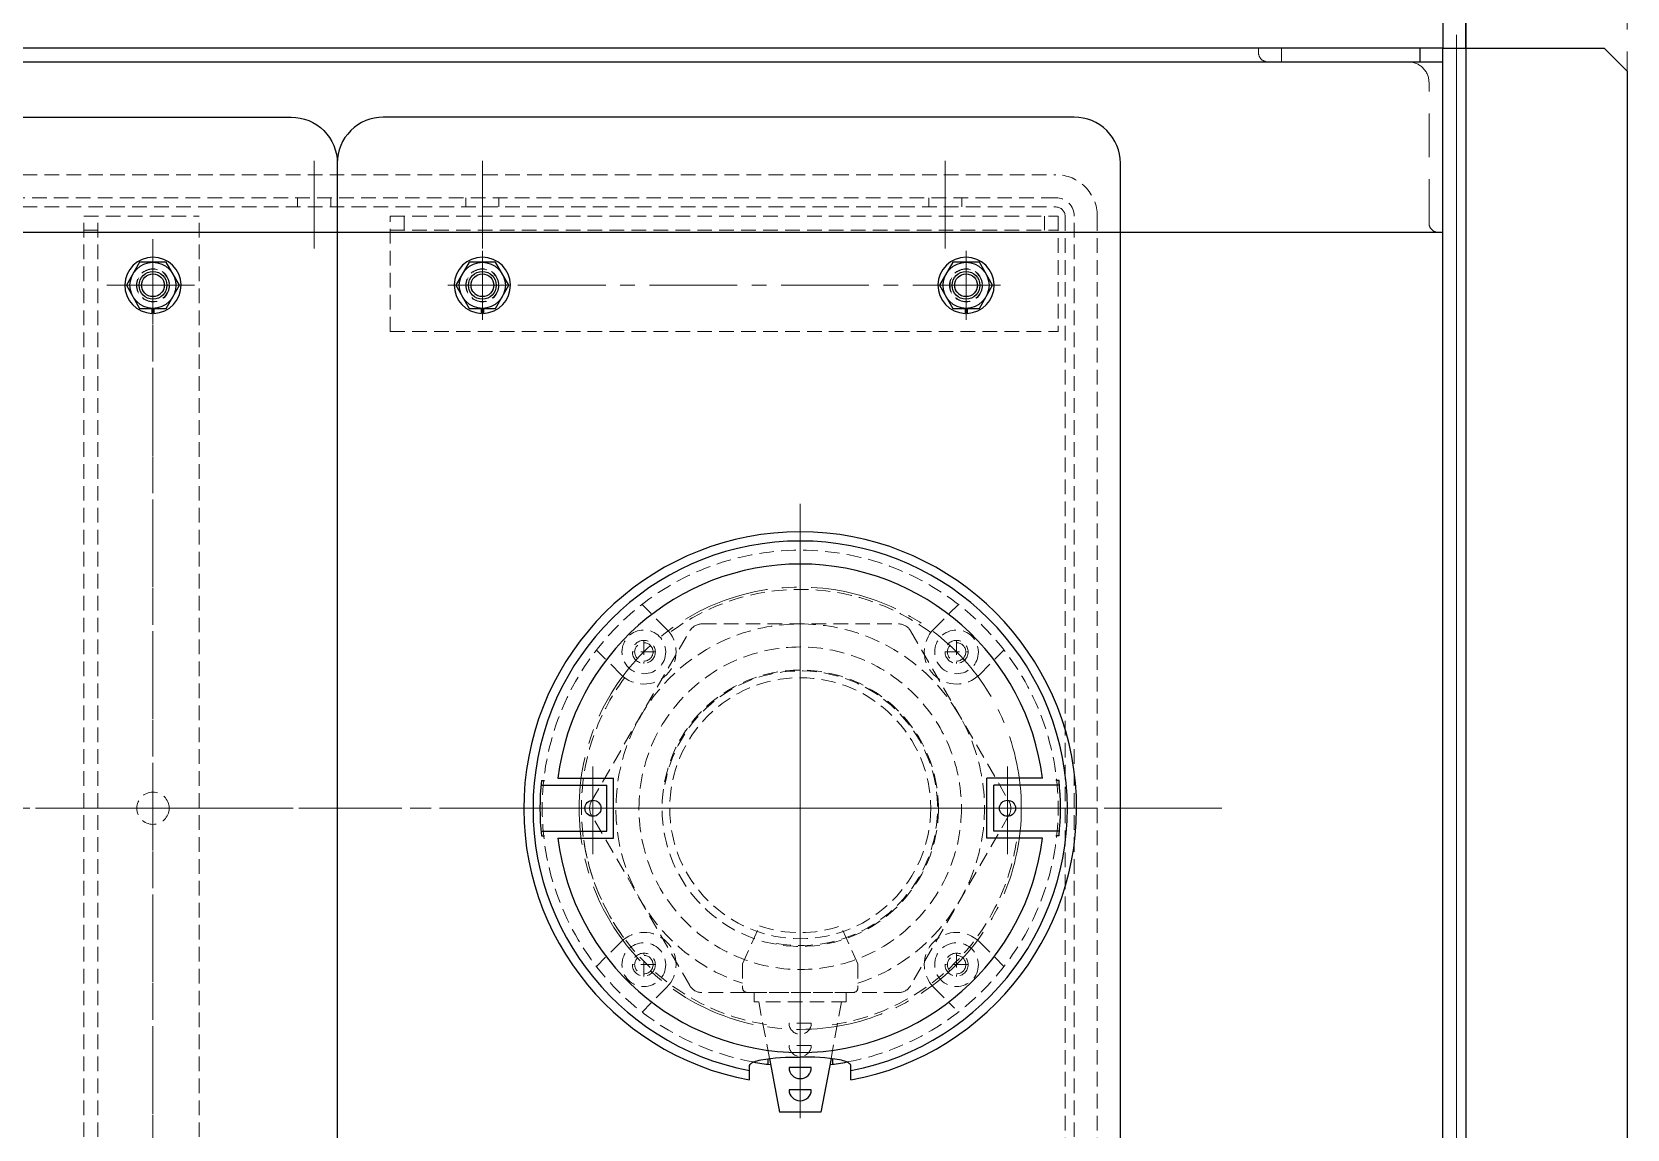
# Model space of a CAD drawing. Header units: millimetres. Extents: x 0 to 51411, y 0 to 16902.
# Drawn here: x 3421.9 to 3768.1, y 8381.2 to 8619.4 of the extents above; entities that cross this region are included whole.
import ezdxf

# ---------------------------------------------------------------- set-up
doc = ezdxf.new("R2010")
doc.units = ezdxf.units.MM
doc.linetypes.add('CENTER2', pattern=[28.575, 19.05, -3.175, 3.175, -3.175])
doc.linetypes.add('HIDDEN2', pattern=[4.7625, 3.175, -1.5875])
for name, color, linetype, lineweight in [('01_外形線', 7, 'Continuous', 25), ('03_かくれ線', 6, 'HIDDEN2', 13), ('04_中心線', 1, 'CENTER2', 9)]:
    doc.layers.add(name, color=color, linetype=linetype, lineweight=lineweight)

msp = doc.modelspace()

# ---------------------------------------------------------------- linework, layer by layer
at = {"layer": '01_外形線'}
for p, q in [((3733.139, 8700.866), (3733.139, 8316.199)), ((3728.139, 8675.866), (3728.139, 8615.866)), ((3733.139, 8615.866), (3733.139, 8675.866)), ((3723.139, 8615.866), (3723.139, 8612.866)), ((2928.139, 8612.866), (3728.139, 8612.866)), ((3445.25, 8569.366), (3442.363, 8564.366)), ((3451.023, 8569.366), (3445.25, 8569.366)), ((3453.91, 8564.366), (3451.023, 8569.366)), ((3516.752, 8569.366), (3513.866, 8564.366)), ((3522.526, 8569.366), (3516.752, 8569.366)), ((3525.413, 8564.366), (3522.526, 8569.366)), ((3621.752, 8569.366), (3618.866, 8564.366)), ((3627.526, 8569.366), (3621.752, 8569.366)), ((3630.413, 8564.366), (3627.526, 8569.366)), ((3442.363, 8564.366), (3445.25, 8559.366)), ((3451.023, 8559.366), (3453.91, 8564.366)), ((3513.866, 8564.366), (3516.752, 8559.366)), ((3522.526, 8559.366), (3525.413, 8564.366)), ((3618.866, 8564.366), (3621.752, 8559.366)), ((3627.526, 8559.366), (3630.413, 8564.366)), ((3445.25, 8559.366), (3451.023, 8559.366)), ((3447.912, 8559.366), (3447.912, 8558.27)), ((3448.362, 8559.366), (3448.362, 8558.27)), ((3516.752, 8559.366), (3522.526, 8559.366)), ((3519.414, 8559.366), (3519.414, 8558.27)), ((3519.864, 8559.366), (3519.864, 8558.27)), ((3621.752, 8559.366), (3627.526, 8559.366)), ((3624.414, 8559.366), (3624.414, 8558.27)), ((3624.864, 8559.366), (3624.864, 8558.27)), ((3532.459, 8456.866), (3533.139, 8456.866)), ((3536.039, 8457.366), (3548.139, 8457.366)), ((3548.139, 8444.366), (3548.139, 8457.366)), ((3641.239, 8457.366), (3629.139, 8457.366)), ((3629.139, 8444.366), (3629.139, 8457.366)), ((3644.82, 8456.866), (3644.139, 8456.866)), ((3532.361, 8455.866), (3546.639, 8455.866)), ((3546.639, 8445.866), (3546.639, 8455.866)), ((3630.639, 8445.866), (3630.639, 8455.866)), ((3644.918, 8455.866), (3630.639, 8455.866)), ((3532.361, 8445.866), (3546.639, 8445.866)), ((3644.918, 8445.866), (3630.639, 8445.866)), ((3532.459, 8444.866), (3533.139, 8444.866)), ((3536.039, 8444.366), (3548.139, 8444.366)), ((3641.239, 8444.366), (3629.139, 8444.366)), ((3644.82, 8444.866), (3644.139, 8444.866)), ((3577.639, 8391.883), (3577.639, 8394.883)), ((3581.639, 8396.496), (3581.639, 8395.305)), ((3581.951, 8396.537), (3584.139, 8384.866)), ((3591.049, 8394.584), (3586.229, 8394.584)), ((3595.328, 8396.537), (3593.139, 8384.866)), ((3595.639, 8396.496), (3595.639, 8395.305)), ((3599.639, 8391.883), (3599.639, 8394.883)), ((3591.049, 8389.763), (3586.229, 8389.763)), ((3593.139, 8384.866), (3584.139, 8384.866))]:
    msp.add_line(p, q, dxfattribs=at)
for points in [[(2928.139, 8575.866), (3728.139, 8575.866), (3728.139, 8615.866), (2928.139, 8615.866)], [(3768.139, 8610.866), (3768.139, 8290.866), (3763.139, 8285.866), (3728.139, 8285.866), (3728.139, 8615.866), (3763.139, 8615.866)]]:
    msp.add_lwpolyline(points, close=True, dxfattribs=at)
msp.add_lwpolyline([(2923.139, 8600.866), (3478.139, 8600.866, -0.4142136), (3488.139, 8590.866), (3488.139, 8310.866, -0.4142136), (3478.139, 8300.866), (2923.139, 8300.866), (2923.139, 8600.866)], format="xyb", dxfattribs=at)
msp.add_lwpolyline([(3488.139, 8590.866), (3488.139, 8310.866, 0.4142136), (3498.139, 8300.866), (3648.139, 8300.866, 0.4142136), (3658.139, 8310.866), (3658.139, 8590.866, 0.4142136), (3648.139, 8600.866), (3498.139, 8600.866, 0.4142136)], format="xyb", close=True, dxfattribs=at)
for centre, radius in [((3448.137, 8564.366), 5), ((3448.137, 8564.366), 3), ((3519.639, 8564.366), 5), ((3519.639, 8564.366), 3), ((3624.639, 8564.366), 5), ((3624.639, 8564.366), 3), ((3448.137, 8564.366), 2.458), ((3519.639, 8564.366), 2.458), ((3624.639, 8564.366), 2.458), ((3543.639, 8450.866), 1.75), ((3633.639, 8450.866), 1.75)]:
    msp.add_circle(centre, radius, dxfattribs=at)
for centre, radius, start, end in [((3448.137, 8564.366), 6.1, 272.11385, 267.88615), ((3519.639, 8564.366), 6.1, 272.11385, 267.88615), ((3624.639, 8564.366), 6.1, 272.11385, 267.88615), ((3448.137, 8564.366), 6, 267.88615, 272.1491), ((3519.639, 8564.366), 6, 267.88615, 272.1491), ((3624.639, 8564.366), 6, 267.88615, 272.1491), ((3588.639, 8450.866), 60, 280.56398, 259.43602), ((3588.639, 8450.866), 58, 280.93266, 259.06734), ((3588.639, 8450.866), 53, 7.04458, 172.95542), ((3588.639, 8450.866), 56.5, 173.904, 186.096), ((3588.639, 8450.866), 56.5, 353.904, 6.096), ((3588.639, 8450.866), 53, 187.04458, 352.95542), ((3588.639, 8450.866), 56, 259.55791, 263.39147), ((3588.639, 8394.584), 2.41, 180, 0), ((3588.639, 8450.866), 56, 276.60853, 280.44209), ((3588.639, 8389.763), 2.41, 180, 0)]:
    msp.add_arc(centre, radius, start, end, dxfattribs=at)
at = {"layer": '01_外形線', "start_tangent": (0, 1)}
for points, end_tangent in [([(3577.639, 8394.883), (3577.991, 8395.493), (3578.574, 8395.829), (3580.081, 8396.241), (3588.656, 8396.866)], (1, 0)), ([(3599.639, 8394.883), (3599.287, 8395.493), (3598.704, 8395.829), (3597.198, 8396.241), (3588.622, 8396.866)], (-1, 0))]:
    msp.add_spline(points, degree=3, dxfattribs=dict(at, end_tangent=end_tangent))
at = {"layer": '03_かくれ線', "ltscale": 3}
for p, q in [((3768.139, 8700.866), (3768.139, 8200.866)), ((3728.139, 8675.866), (3728.139, 8225.866)), ((3731.139, 8675.866), (3731.139, 8225.866)), ((3693.139, 8615.866), (3693.139, 8612.866)), ((3728.139, 8615.866), (3728.139, 8285.866)), ((3731.139, 8285.866), (3731.139, 8615.866)), ((3733.139, 8615.866), (3733.139, 8285.866))]:
    msp.add_line(p, q, dxfattribs=at)
at = {"layer": '03_かくれ線'}
for p, q in [((3253.139, 8588.366), (3644.139, 8588.366)), ((3644.139, 8583.366), (3253.139, 8583.366)), ((3253.139, 8581.366), (3644.139, 8581.366)), ((3479.539, 8581.366), (3479.539, 8583.366)), ((3486.739, 8581.366), (3486.739, 8583.366)), ((3516.039, 8581.366), (3516.039, 8583.366)), ((3516.039, 8581.366), (3516.039, 8583.366)), ((3523.239, 8581.366), (3523.239, 8583.366)), ((3523.239, 8581.366), (3523.239, 8583.366)), ((3616.539, 8581.366), (3616.539, 8583.366)), ((3623.739, 8581.366), (3623.739, 8583.366)), ((3433.137, 8579.366), (3458.137, 8579.366)), ((3433.137, 8322.366), (3433.137, 8579.366)), ((3436.137, 8322.366), (3436.137, 8579.366)), ((3458.137, 8322.366), (3458.137, 8579.366)), ((3499.639, 8554.366), (3499.639, 8579.366)), ((3499.639, 8579.366), (3644.639, 8579.366)), ((3502.639, 8576.366), (3502.639, 8579.366)), ((3641.639, 8576.366), (3641.639, 8579.366)), ((3644.639, 8579.366), (3644.639, 8554.366)), ((3646.139, 8579.366), (3646.139, 8322.366)), ((3648.139, 8322.366), (3648.139, 8579.366)), ((3653.139, 8579.366), (3653.139, 8322.366)), ((3433.137, 8576.366), (3436.137, 8576.366)), ((3499.639, 8576.366), (3644.639, 8576.366)), ((3448.137, 8328.766), (3448.137, 8572.966)), ((3439.537, 8564.366), (3456.737, 8564.366)), ((3499.639, 8554.366), (3644.639, 8554.366)), ((3559.648, 8489.757), (3554.302, 8495.103)), ((3617.631, 8489.757), (3622.977, 8495.103)), ((3549.748, 8479.857), (3544.402, 8485.204)), ((3557.248, 8484.807), (3552.148, 8484.807)), ((3554.698, 8487.357), (3554.698, 8482.257)), ((3620.03, 8484.807), (3625.13, 8484.807)), ((3622.58, 8487.357), (3622.58, 8482.257)), ((3627.53, 8479.857), (3632.876, 8485.204)), ((3439.537, 8450.866), (3456.737, 8450.866)), ((3576.139, 8417.106), (3579.815, 8425.349)), ((3601.139, 8417.106), (3597.463, 8425.349)), ((3549.748, 8421.875), (3544.402, 8416.528)), ((3627.53, 8421.875), (3632.876, 8416.528)), ((3554.698, 8414.375), (3554.698, 8419.475)), ((3622.58, 8419.475), (3622.58, 8414.375)), ((3557.248, 8416.925), (3552.148, 8416.925)), ((3576.139, 8417.106), (3576.139, 8411.866)), ((3601.139, 8417.106), (3601.139, 8411.866)), ((3625.13, 8416.925), (3620.03, 8416.925)), ((3559.648, 8411.975), (3554.302, 8406.629)), ((3617.631, 8411.975), (3622.135, 8407.471)), ((3577.139, 8410.866), (3600.139, 8410.866)), ((3578.639, 8410.866), (3578.639, 8408.866)), ((3598.639, 8408.866), (3578.639, 8408.866)), ((3581.951, 8396.537), (3579.639, 8408.866)), ((3597.639, 8408.866), (3595.328, 8396.537)), ((3598.639, 8410.866), (3598.639, 8408.866)), ((3591.049, 8404.224), (3586.229, 8404.224)), ((3591.049, 8399.404), (3586.229, 8399.404))]:
    msp.add_line(p, q, dxfattribs=at)
at = {"layer": '03_かくれ線', "ltscale": 3}
msp.add_lwpolyline([(3728.139, 8575.866), (3727.139, 8575.866, -0.4142136), (3725.139, 8577.866), (3725.139, 8608.366, 0.4142136), (3720.639, 8612.866), (3690.139, 8612.866, -0.4142136), (3688.139, 8614.866), (3688.139, 8615.866), (3728.139, 8615.866)], format="xyb", close=True, dxfattribs=at)
at = {"layer": '03_かくれ線'}
msp.add_lwpolyline([(3633.961, 8449.366), (3612.599, 8412.366, -0.2679492), (3610.001, 8410.866), (3567.277, 8410.866, -0.2679492), (3564.679, 8412.366), (3543.317, 8449.366, -0.2679492), (3543.317, 8452.366), (3564.679, 8489.366, -0.2679492), (3567.277, 8490.866), (3610.001, 8490.866, -0.2679492), (3612.599, 8489.366), (3633.961, 8452.366, -0.2679492)], format="xyb", close=True, dxfattribs=at)
for centre, radius in [((3448.137, 8564.366), 3.6), ((3448.137, 8564.366), 3.5), ((3519.639, 8564.366), 3.6), ((3519.639, 8564.366), 3.5), ((3624.639, 8564.366), 3.6), ((3624.639, 8564.366), 3.5), ((3448.137, 8564.366), 2.458), ((3519.639, 8564.366), 2.458), ((3624.639, 8564.366), 2.458), ((3554.698, 8484.807), 4.75), ((3622.58, 8484.807), 4.75), ((3554.698, 8484.807), 2.5), ((3554.698, 8484.807), 2.5), ((3554.698, 8484.807), 2), ((3554.698, 8484.807), 2), ((3588.639, 8450.866), 35), ((3622.58, 8484.807), 2.5), ((3622.58, 8484.807), 2.5), ((3622.58, 8484.807), 2), ((3622.58, 8484.807), 2), ((3588.639, 8450.866), 30), ((3588.639, 8450.866), 30), ((3588.639, 8450.866), 28.328), ((3448.137, 8450.866), 3.5), ((3554.698, 8416.925), 4.75), ((3622.58, 8416.925), 4.75), ((3554.698, 8416.925), 2.5), ((3554.698, 8416.925), 2.5), ((3554.698, 8416.925), 2), ((3554.698, 8416.925), 2), ((3622.58, 8416.925), 2.5), ((3622.58, 8416.925), 2.5), ((3622.58, 8416.925), 2), ((3622.58, 8416.925), 2)]:
    msp.add_circle(centre, radius, dxfattribs=at)
for centre, radius, start, end in [((3644.139, 8579.366), 9, 0, 90), ((3644.139, 8579.366), 4, 0, 90), ((3644.139, 8579.366), 2, 0, 90), ((3588.639, 8450.866), 56, 280.44209, 259.55791), ((3588.639, 8450.866), 47.5, 53.38552, 126.61448), ((3588.639, 8450.866), 40, 288.20996, 251.79001), ((3554.698, 8484.807), 7, 225, 45), ((3622.58, 8484.807), 7, 135, 315), ((3588.639, 8450.866), 29.807, 260, 170), ((3588.639, 8450.866), 47.5, 143.38552, 216.61448), ((3588.639, 8450.866), 47.5, 188.38552, 261.61448), ((3588.639, 8450.866), 47.5, 278.38552, 351.61448), ((3588.639, 8450.866), 27, 250.9245, 289.0755), ((3554.698, 8416.925), 7, 315, 135), ((3622.58, 8416.925), 7, 45, 225), ((3577.139, 8411.866), 1, 180, 270), ((3600.139, 8411.866), 1, 270, 0), ((3588.639, 8404.224), 2.41, 180, 0), ((3588.639, 8399.404), 2.41, 180, 0)]:
    msp.add_arc(centre, radius, start, end, dxfattribs=at)
at = {"layer": '04_中心線'}
for p, q in [((3483.139, 8572.366), (3483.139, 8592.366)), ((3519.639, 8572.366), (3519.639, 8592.366)), ((3519.639, 8572.366), (3519.639, 8592.366)), ((3620.139, 8572.366), (3620.139, 8592.366)), ((3448.137, 8327.366), (3448.137, 8574.366)), ((3448.137, 8570.466), (3448.137, 8558.266)), ((3519.639, 8571.866), (3519.639, 8556.866)), ((3519.639, 8571.866), (3519.639, 8556.866)), ((3519.639, 8570.466), (3519.639, 8558.266)), ((3624.639, 8571.866), (3624.639, 8556.866)), ((3624.639, 8571.866), (3624.639, 8556.866)), ((3624.639, 8570.466), (3624.639, 8558.266)), ((3438.137, 8564.366), (3458.137, 8564.366)), ((3454.237, 8564.366), (3442.037, 8564.366)), ((3632.139, 8564.366), (3512.139, 8564.366)), ((3632.139, 8564.366), (3512.139, 8564.366)), ((3525.739, 8564.366), (3513.539, 8564.366)), ((3630.739, 8564.366), (3618.539, 8564.366)), ((3588.639, 8383.589), (3588.639, 8518.142)), ((3588.639, 8506.366), (3588.639, 8395.366)), ((3543.639, 8440.866), (3543.639, 8460.866)), ((3633.639, 8440.866), (3633.639, 8460.866)), ((2914.639, 8450.866), (3498.139, 8450.866)), ((3253.139, 8450.866), (3653.139, 8450.866)), ((3483.139, 8450.866), (3663.139, 8450.866)), ((3524.092, 8450.866), (3653.187, 8450.866)), ((3680.139, 8450.866), (3614.139, 8450.866))]:
    msp.add_line(p, q, dxfattribs=at)
msp.add_circle((3588.639, 8450.866), 48, dxfattribs=at)

doc.saveas('drawing.dxf')
